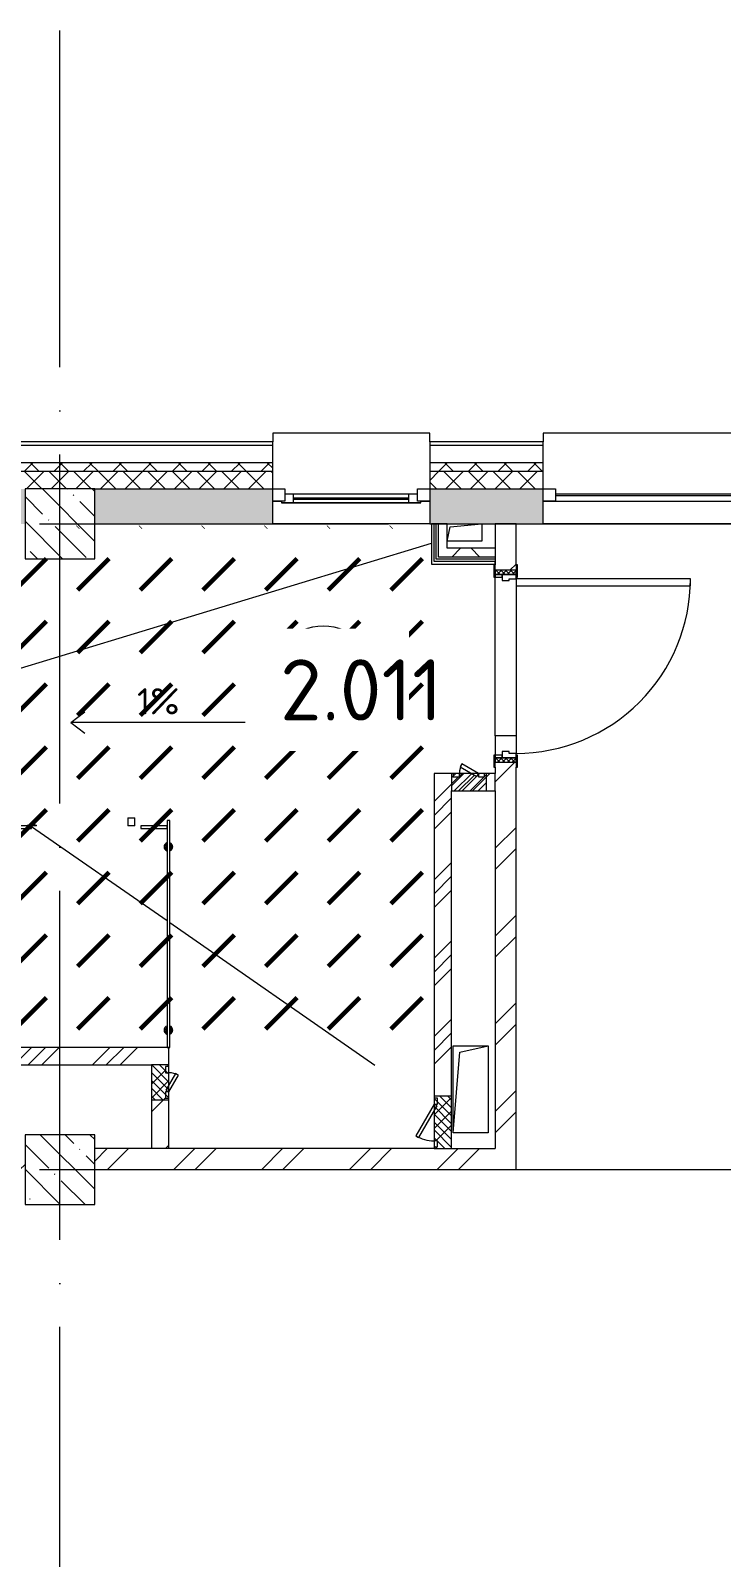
# Model space of a CAD drawing. Header units: millimetres. Extents: x -68946 to 288321, y -402657 to 324925.
# Drawn here: x 58280 to 62241, y -69842 to -61093 of the extents above; entities that cross this region are included whole.
import ezdxf

# ---------------------------------------------------------------- set-up
doc = ezdxf.new("R2010")
doc.units = ezdxf.units.MM
doc.linetypes.add('ADSK_Линия сетки', pattern=[2500, 2000, -250, 0, -250])
for name, color, linetype, lineweight in [('4.3.1) Обесп. пов.-ти ЧНП-8', 152, 'Continuous', 60), ('A-AREA-____-IDEN', 250, 'Continuous', 9), ('A-DETL-GENF-OTLN', 250, 'Continuous', 5), ('A-DOOR-____-MCUT', 250, 'Continuous', 5), ('A-DOOR-____-OTLN', 250, 'Continuous', 5), ('A-DOOR-FRAM-MCUT', 31, 'Continuous', 5), ('A-DOOR-FRAM-OTLN', 31, 'Continuous', 5), ('A-FLOR-____-OTLN', 192, 'Continuous', 9), ('A-GENM-____-MCUT', 250, 'Continuous', 25), ('A-GENM-____-OTLN', 250, 'Continuous', 9), ('A-GLAZ-____-MCUT', 250, 'Continuous', 9), ('A-GLAZ-____-OTLN', 250, 'Continuous', 5), ('A-WALL-____-MCUT', 250, 'Continuous', 13), ('A-WALL-____-PATT', 250, 'Continuous', 13), ('A-WALL-FNSH-MCUT', 250, 'Continuous', 13), ('G-____-____-DIMS', 250, 'Continuous', 9), ('I-WALL-____-OTLN', 250, 'Continuous', 9), ('S-COLS-____-MCUT', 250, 'Continuous', 25), ('S-COLS-____-OTLN', 250, 'Continuous', 9), ('S-GRID-____-OTLN', 250, 'Continuous', 9)]:
    doc.layers.add(name, color=color, linetype=linetype, lineweight=lineweight)
doc.styles.add('ISOCPEUR_2', font='isocpeur.ttf', dxfattribs={"height": 160})
doc.styles.add('ISOCPEUR_4', font='isocpeur.ttf', dxfattribs={"height": 300})
pattern_1 = [(45, (-601.3, -122294.8), (-251.4472, 251.4472), []), (45, (-601.3, -121913.8), (-251.4472, 251.4472), [])]
pattern_2 = [(45, (-601.3, -122294.8), (-224.5064, 224.5064), []), (45, (-521.92, -122294.8), (0, 449.0128), []), (45, (-680.67, -122294.8), (0, 449.0128), [])]
pattern_3 = [(45, (-601.3, -122294.79), (-141.42136, 141.42136), []), (135, (-601.3, -122294.79), (-141.42136, -141.42136), [])]
pattern_4 = [(45, (125, 0), (-22.6274, 22.6274), [])]

# ---------------------------------------------------------------- blocks, each defined once
blk = doc.blocks.new('Дверь_СКБ_1Ст_Внутренняя - Д-3п_1100x2100h_С_У мужской_ С_У женский-41867783-АР1_Маркировочный план 2 этажа С1')
at = {"layer": 'A-DOOR-____-OTLN'}
h = blk.add_hatch(dxfattribs=at)
h.set_pattern_fill('FP_8', color=256, style=0, pattern_type=2)
h.set_pattern_definition([(135, (1751.41, 124.685), (-14.14214, -14.14214), []), (225, (1751.41, 124.685), (14.14214, -14.14214), [])])
h.paths.add_polyline_path([(562.5, 60), (537.5, 60), (537.5, -60), (562.5, -60)])
at = {"layer": 'A-DOOR-FRAM-OTLN'}
h = blk.add_hatch(dxfattribs=at)
h.set_pattern_fill('FP_9', color=256, style=0, pattern_type=2)
h.set_pattern_definition([(45, (-371.384, 124.685), (-14.1421, 14.1421), []), (135, (-371.384, 124.685), (-14.1421, -14.1421), [])])
h.paths.add_polyline_path([(-512.5, -60), (-512.5, 60), (-537.5, 60), (-537.5, -60)])
at = {"layer": 'A-DOOR-____-MCUT'}
for p, q in [((-487.5, 1060), (-487.5, 60)), ((-447.5, 1060), (-487.5, 1060)), ((-447.5, 60), (-447.5, 1060)), ((-487.5, 60), (-447.5, 60))]:
    blk.add_line(p, q, dxfattribs=at)
at = {"layer": 'A-DOOR-____-OTLN'}
blk.add_arc((-487.5, 60), 1000, 360, 90, dxfattribs=at)
at = {"layer": 'A-DOOR-FRAM-MCUT'}
for p, q in [((-497.5, 68), (-567.5, 68)), ((-567.5, 68), (-567.5, 60)), ((-567.5, 60), (-497.5, 60)), ((-512.5, 60), (-537.5, 60)), ((-537.5, 60), (-537.5, -60)), ((-487.5, 60), (-512.5, 60)), ((-512.5, 60), (-512.5, -20)), ((-512.5, -60), (-512.5, 60)), ((-497.5, 60), (-512.5, 60)), ((-512.5, 60), (-512.5, 59)), ((-512.5, 59), (-497.5, 59)), ((-497.5, 60), (-497.5, 68)), ((-497.5, 59), (-497.5, 60)), ((-487.5, 20), (-487.5, 60)), ((-477.5, 20), (-487.5, 20)), ((-477.5, -20), (-477.5, 20)), ((512.5, 20), (502.5, 20)), ((502.5, 20), (502.5, -20)), ((512.5, 60), (512.5, 20)), ((537.5, 60), (512.5, 60)), ((592.5, 68), (522.5, 68)), ((522.5, 68), (522.5, 60)), ((537.5, 60), (522.5, 60)), ((522.5, 60), (522.5, 59)), ((522.5, 60), (592.5, 60)), ((522.5, 59), (537.5, 59)), ((537.5, -20), (537.5, 60)), ((562.5, 60), (537.5, 60)), ((537.5, 60), (537.5, -60)), ((537.5, 59), (537.5, 60)), ((562.5, -60), (562.5, 60)), ((592.5, 60), (592.5, 68)), ((-497.5, -60), (-567.5, -60)), ((-567.5, -60), (-567.5, -68)), ((-567.5, -68), (-497.5, -68)), ((-537.5, -60), (-512.5, -60)), ((-512.5, -20), (-477.5, -20)), ((-497.5, -20), (-512.5, -20)), ((-512.5, -20), (-512.5, -60)), ((-512.5, -60), (-497.5, -60)), ((-497.5, -60), (-497.5, -20)), ((-497.5, -68), (-497.5, -60)), ((502.5, -20), (537.5, -20)), ((537.5, -20), (522.5, -20)), ((522.5, -20), (522.5, -60)), ((522.5, -60), (537.5, -60)), ((592.5, -60), (522.5, -60)), ((522.5, -60), (522.5, -68)), ((522.5, -68), (592.5, -68)), ((537.5, -60), (537.5, -20)), ((537.5, -60), (562.5, -60)), ((592.5, -68), (592.5, -60))]:
    blk.add_line(p, q, dxfattribs=at)
blk = doc.blocks.new('131_Сантехническая перегородка - СП-1 3 1300-43197773-АР1_Маркировочный план 2 этажа С1')
at = {"layer": 'A-GENM-____-MCUT', "lineweight": 5}
for p, q in [((1300, 8), (0, 8)), ((0, 8), (0, -8)), ((1300, -8), (1300, 8)), ((0, -8), (1300, -8))]:
    blk.add_line(p, q, dxfattribs=at)
at = {"layer": 'A-GENM-____-OTLN', "lineweight": 5, "flags": 128}
for points in [[(163.3, 8), (162.9, 8.5), (162.6, 9), (162.2, 9.5), (161.8, 9.9), (161.4, 10.4), (161, 10.8), (160.5, 11.2), (160.1, 11.6), (159.6, 12), (159.1, 12.3), (158.6, 12.7), (158.1, 13), (157.6, 13.3), (157.1, 13.6), (156.5, 13.8), (156, 14), (155.4, 14.3), (154.8, 14.4), (154.2, 14.6), (153.6, 14.7), (153.1, 14.9), (152.5, 14.9), (151.9, 15), (151.3, 15.1), (150.7, 15.1), (150.1, 15.1), (149.4, 15), (148.8, 15), (148.2, 14.9), (147.7, 14.8), (147.1, 14.7), (146.5, 14.5), (145.9, 14.4), (145.3, 14.2), (144.8, 13.9), (144.2, 13.7), (143.7, 13.4), (143.1, 13.2), (142.6, 12.9), (142.1, 12.5), (141.6, 12.2), (141.1, 11.8), (140.7, 11.4), (140.2, 11), (139.8, 10.6), (139.4, 10.2), (139, 9.7), (138.6, 9.3), (138.2, 8.8), (137.9, 8.3), (137.7, 8)], [(1213.3, 8), (1212.9, 8.5), (1212.6, 9), (1212.2, 9.5), (1211.8, 9.9), (1211.4, 10.4), (1211, 10.8), (1210.5, 11.2), (1210.1, 11.6), (1209.6, 12), (1209.1, 12.3), (1208.6, 12.7), (1208.1, 13), (1207.6, 13.3), (1207.1, 13.6), (1206.5, 13.8), (1206, 14), (1205.4, 14.3), (1204.8, 14.4), (1204.2, 14.6), (1203.6, 14.7), (1203.1, 14.9), (1202.5, 14.9), (1201.9, 15), (1201.3, 15.1), (1200.7, 15.1), (1200.1, 15.1), (1199.4, 15), (1198.8, 15), (1198.2, 14.9), (1197.7, 14.8), (1197.1, 14.7), (1196.5, 14.5), (1195.9, 14.4), (1195.3, 14.2), (1194.8, 13.9), (1194.2, 13.7), (1193.7, 13.4), (1193.1, 13.2), (1192.6, 12.9), (1192.1, 12.5), (1191.6, 12.2), (1191.1, 11.8), (1190.7, 11.4), (1190.2, 11), (1189.8, 10.6), (1189.4, 10.2), (1189, 9.7), (1188.6, 9.3), (1188.2, 8.8), (1187.9, 8.3), (1187.7, 8)], [(137.7, -8), (138, -8.5), (138.4, -9), (138.8, -9.5), (139.1, -9.9), (139.6, -10.4), (140, -10.8), (140.4, -11.2), (140.9, -11.6), (141.3, -12), (141.8, -12.3), (142.3, -12.7), (142.8, -13), (143.4, -13.3), (143.9, -13.6), (144.5, -13.8), (145, -14), (145.6, -14.3), (146.2, -14.4), (146.7, -14.6), (147.3, -14.7), (147.9, -14.9), (148.5, -14.9), (149.1, -15), (149.7, -15.1), (150.3, -15.1), (150.9, -15.1), (151.5, -15), (152.1, -15), (152.7, -14.9), (153.3, -14.8), (153.9, -14.7), (154.5, -14.5), (155.1, -14.4), (155.6, -14.2), (156.2, -13.9), (156.7, -13.7), (157.3, -13.4), (157.8, -13.2), (158.3, -12.9), (158.9, -12.5), (159.3, -12.2), (159.8, -11.8), (160.3, -11.4), (160.7, -11), (161.2, -10.6), (161.6, -10.2), (162, -9.7), (162.4, -9.3), (162.7, -8.8), (163.1, -8.3), (163.3, -8)], [(1187.7, -8), (1188, -8.5), (1188.4, -9), (1188.8, -9.5), (1189.1, -9.9), (1189.6, -10.4), (1190, -10.8), (1190.4, -11.2), (1190.9, -11.6), (1191.3, -12), (1191.8, -12.3), (1192.3, -12.7), (1192.8, -13), (1193.4, -13.3), (1193.9, -13.6), (1194.5, -13.8), (1195, -14), (1195.6, -14.3), (1196.2, -14.4), (1196.7, -14.6), (1197.3, -14.7), (1197.9, -14.9), (1198.5, -14.9), (1199.1, -15), (1199.7, -15.1), (1200.3, -15.1), (1200.9, -15.1), (1201.5, -15), (1202.1, -15), (1202.7, -14.9), (1203.3, -14.8), (1203.9, -14.7), (1204.5, -14.5), (1205.1, -14.4), (1205.6, -14.2), (1206.2, -13.9), (1206.7, -13.7), (1207.3, -13.4), (1207.8, -13.2), (1208.3, -12.9), (1208.9, -12.5), (1209.3, -12.2), (1209.8, -11.8), (1210.3, -11.4), (1210.7, -11), (1211.2, -10.6), (1211.6, -10.2), (1212, -9.7), (1212.4, -9.3), (1212.7, -8.8), (1213.1, -8.3), (1213.3, -8)]]:
    blk.add_lwpolyline(points, dxfattribs=at)
at = {"layer": 'A-GENM-____-OTLN', "lineweight": 5}
for centre, radius, start, end in [((150.5, 0), 24.6, 19.91127, 160.08873), ((150.5, 0), 17.6, 28.97309, 151.02691), ((150.5, 0), 15.1, 78.86994, 146.21892), ((150.5, 0), 15.1, 33.78108, 53.12397), ((1200.5, 0), 24.6, 19.91127, 160.08873), ((1200.5, 0), 17.6, 28.97309, 151.02691), ((1200.5, 0), 15.1, 78.86994, 146.21892), ((1200.5, 0), 15.1, 33.78108, 53.12397), ((150.5, 0), 24.6, 199.91127, 340.08873), ((150.5, 0), 17.6, 208.97309, 331.02691), ((150.5, 0), 15.1, 213.78108, 233.12397), ((150.5, 0), 15.1, 258.86994, 326.21892), ((1200.5, 0), 24.6, 199.91127, 340.08873), ((1200.5, 0), 17.6, 208.97309, 331.02691), ((1200.5, 0), 15.1, 213.78108, 233.12397), ((1200.5, 0), 15.1, 258.86994, 326.21892)]:
    blk.add_arc(centre, radius, start, end, dxfattribs=at)
blk = doc.blocks.new('_Wn_-As_OpeningMEP_floor__Rectangular - _Wn_-As_OpeningMEP_floor__Rectangular-32466846-АР1_Маркировочный план 2 этажа С1')
at = {"layer": 'A-DETL-GENF-OTLN'}
for p, q in [((-62.2, 262.2), (100, 300)), ((-100, -200), (-62.2, 262.2))]:
    blk.add_line(p, q, dxfattribs=at)
blk = doc.blocks.new('Окно_СКБ_1Ст1 - 120_Окно_СКБ_1Ст_900_ОК3л-29018700-АР1_Маркировочный план 2 этажа С1')
at = {"layer": 'A-GLAZ-____-MCUT'}
for p, q in [((-450, -195), (-450, -125)), ((-450, -125), (-380, -125)), ((-380, -125), (-380, -195)), ((380, -155), (-380, -155)), ((-380, -155), (-380, -195)), ((-330, -205), (-330, -155)), ((330, -205), (330, -155)), ((380, -195), (380, -125)), ((380, -125), (450, -125)), ((380, -195), (380, -155)), ((450, -125), (450, -195)), ((-380, -195), (-450, -195)), ((-380, -195), (-400, -195)), ((-400, -195), (-400, -205)), ((-400, -205), (400, -205)), ((400, -205), (-400, -205)), ((450, -195), (380, -195)), ((400, -195), (380, -195)), ((400, -205), (400, -195))]:
    blk.add_line(p, q, dxfattribs=at)
at = {"layer": 'A-GLAZ-____-MCUT', "lineweight": 5}
for p, q in [((-330, -175), (330, -175)), ((330, -185), (-330, -185))]:
    blk.add_line(p, q, dxfattribs=at)
at = {"layer": 'A-GLAZ-____-OTLN'}
for p, q in [((-450, -195), (-400, -195)), ((400, -195), (450, -195))]:
    blk.add_line(p, q, dxfattribs=at)
blk = doc.blocks.new('WNW_Отлив1 - Отлив_металлический 2-28596055-АР1_Маркировочный план 2 этажа С1')
at = {"layer": 'A-GLAZ-____-OTLN'}
for p, q in [((450, 320), (-450, 320)), ((-450, 320), (-450, 270)), ((450, 270), (450, 320))]:
    blk.add_line(p, q, dxfattribs=at)
blk = doc.blocks.new('Окно_СКБ_1Ст1 - 120_Окно_СКБ_1Ст_1200_ОКп13-37619678-АР1_Маркировочный план 2 этажа С1')
at = {"layer": 'A-GLAZ-____-MCUT'}
for p, q in [((-600, -195), (-600, -125)), ((-600, -125), (-530, -125)), ((-530, -125), (-530, -195)), ((530, -195), (530, -125)), ((530, -125), (600, -125)), ((600, -125), (600, -195)), ((-530, -195), (-600, -195)), ((600, -195), (530, -195))]:
    blk.add_line(p, q, dxfattribs=at)
at = {"layer": 'A-GLAZ-____-MCUT', "lineweight": 5}
for p, q in [((530, -155), (-530, -155)), ((530, -165), (-530, -165))]:
    blk.add_line(p, q, dxfattribs=at)
at = {"layer": 'A-GLAZ-____-OTLN'}
blk.add_line((-600, -195), (600, -195), dxfattribs=at)
blk = doc.blocks.new('WNW_Отлив1 - Отлив_металлический 2-28598878-АР1_Маркировочный план 2 этажа С1')
at = {"layer": 'A-GLAZ-____-OTLN'}
for p, q in [((600, 320), (-600, 320)), ((-600, 320), (-600, 270)), ((600, 270), (600, 320))]:
    blk.add_line(p, q, dxfattribs=at)
blk = doc.blocks.new('BSC_Колонна _Прямоугольная - 400x400-V39-АР1_Маркировочный план 2 этажа С1')
at = {"layer": 'S-COLS-____-OTLN', "lineweight": 5}
h = blk.add_hatch(dxfattribs=at)
h.set_pattern_fill('FP_42', color=256, style=0, pattern_type=2)
h.set_pattern_definition([(135, (-59050, -54675), (-142.5619, -142.5619), []), (135, (-58907.44, -54675), (-142.5619, -142.5619), [252.016, -50.403, 3.353, -47.05])])
h.paths.add_polyline_path([(-173.1, -200), (200, -200), (200, 200), (-200, 200), (-200, -200)])
at = {"layer": 'S-COLS-____-MCUT', "lineweight": 5}
for p, q in [((200, 200), (-200, 200)), ((-200, 200), (-200, -200)), ((200, -200), (200, 200)), ((-200, -200), (200, -200))]:
    blk.add_line(p, q, dxfattribs=at)
blk = doc.blocks.new('BSC_Колонна _Прямоугольная - 400x400-V44-АР1_Маркировочный план 2 этажа С1')
at = {"layer": 'S-COLS-____-OTLN', "lineweight": 5}
h = blk.add_hatch(dxfattribs=at)
h.set_pattern_fill('FP_48', color=256, style=0, pattern_type=2)
h.set_pattern_definition([(135, (-59050, -58375), (-142.5619, -142.5619), []), (135, (-58907.44, -58375), (-142.5619, -142.5619), [252.016, -50.403, 3.353, -47.05])])
h.paths.add_polyline_path([(-200, -200), (200, -200), (200, 200), (-200, 200)])
at = {"layer": 'S-COLS-____-MCUT', "lineweight": 5}
for p, q in [((200, 200), (-200, 200)), ((-200, 200), (-200, -200)), ((200, -200), (200, 200)), ((-200, -200), (200, -200))]:
    blk.add_line(p, q, dxfattribs=at)
blk = doc.blocks.new('_Wn_-As_OpeningMEP_floor__Rectangular - _Wn_-As_OpeningMEP_floor__Rectangular-V52-АР1_Маркировочный план 2 этажа С1')
at = {"layer": 'A-DETL-GENF-OTLN'}
for p, q in [((-82.3, 82.3), (98.2, 99.8)), ((-99.9, 0.3), (-82.3, 82.3))]:
    blk.add_line(p, q, dxfattribs=at)
blk = doc.blocks.new('АР_Люк - ЛРС_ВК_300х400_внутренний_RAL 9003-42734016-АР1_Маркировочный план 2 этажа С1')
at = {"layer": 'A-DOOR-____-OTLN'}
h = blk.add_hatch(dxfattribs=at)
h.set_pattern_fill('FP_53', color=256, style=0, pattern_type=2)
h.set_pattern_definition(pattern_4)
h.paths.add_polyline_path([(275, 50), (-25, 50), (-25, -50), (275, -50)])
at = {"layer": 'A-DETL-GENF-OTLN'}
for p, q in [((275, 50), (-25, 50)), ((-25, 50), (-25, -50)), ((275, -50), (275, 50)), ((-25, -50), (275, -50))]:
    blk.add_line(p, q, dxfattribs=at)
at = {"layer": 'A-DOOR-____-MCUT', "lineweight": 5}
for p, q in [((48.1, 155), (38.1, 137.7)), ((38.1, 137.7), (220, 32.7)), ((230, 50), (48.1, 155)), ((20, 50), (-15, 50)), ((-15, 50), (-15, 30)), ((-15, 30), (20, 30)), ((20, 30), (20, 50)), ((220, 32.7), (230, 50)), ((265, 50), (230, 50)), ((230, 50), (230, 30)), ((230, 30), (265, 30)), ((265, 30), (265, 50))]:
    blk.add_line(p, q, dxfattribs=at)
blk.add_arc((230, 50), 210, 150, 180, dxfattribs=at)
at = {"layer": 'A-DOOR-____-OTLN'}
blk.add_line((230, 50), (48.1, 155), dxfattribs=at)
blk = doc.blocks.new('ASML_АР_Отделка Люка - ВО Отделка люков_Грунтовка 0_Шпатлевка 0_Окраска 0_0-42467640-АР1_Маркировочный план 2 этажа С1')
at = {"layer": 'A-GENM-____-MCUT', "lineweight": 5}
for p, q in [((-140, 3), (-150, 3)), ((-150, 3), (-150, 0)), ((65, 3), (-105, 3)), ((150, 3), (140, 3)), ((150, 0), (150, 3)), ((-150, 0), (-140, 0)), ((-105, 0), (70.2, 0)), ((103.3, 0), (105, 0)), ((140, 0), (150, 0))]:
    blk.add_line(p, q, dxfattribs=at)
blk = doc.blocks.new('АР_Люк - ЛРС_ВК_200х200_внутренний_RAL 9006-42736552-АР1_Маркировочный план 2 этажа С1')
at = {"layer": 'A-DOOR-____-OTLN'}
h = blk.add_hatch(dxfattribs=at)
h.set_pattern_fill('FP_53', color=256, style=0, pattern_type=2)
h.set_pattern_definition(pattern_4)
h.paths.add_polyline_path([(225, -50), (225, 50), (25, 50), (25, -50), (31.7, -50)])
at = {"layer": 'A-DETL-GENF-OTLN'}
for p, q in [((225, 50), (25, 50)), ((25, 50), (25, -50)), ((225, -50), (225, 50)), ((25, -50), (225, -50))]:
    blk.add_line(p, q, dxfattribs=at)
at = {"layer": 'A-DOOR-____-MCUT', "lineweight": 5}
for p, q in [((84.7, 105), (74.7, 87.7)), ((74.7, 87.7), (170, 32.7)), ((180, 50), (84.7, 105)), ((70, 50), (35, 50)), ((35, 50), (35, 30)), ((35, 30), (70, 30)), ((70, 30), (70, 50)), ((170, 32.7), (180, 50)), ((215, 50), (180, 50)), ((180, 50), (180, 30)), ((180, 30), (215, 30)), ((215, 30), (215, 50))]:
    blk.add_line(p, q, dxfattribs=at)
blk.add_arc((180, 50), 110, 150, 180, dxfattribs=at)
at = {"layer": 'A-DOOR-____-OTLN'}
blk.add_line((180, 50), (84.7, 105), dxfattribs=at)
blk = doc.blocks.new('131_Сантехническая перегородка - двери на все кабинки - СД-1-43140751-АР1_Маркировочный план 2 этажа С1')
at = {"layer": 'A-GENM-____-MCUT', "lineweight": 5}
for p, q in [((3720, -21.6), (3440, -21.6)), ((3440, -37.6), (3720, -37.6)), ((3720, -37.6), (3720, -21.6)), ((4497, -21.6), (4346, -21.6)), ((4346, -21.6), (4346, -37.6)), ((4346, -37.6), (4497, -37.6)), ((4497, -37.6), (4497, -21.6))]:
    blk.add_line(p, q, dxfattribs=at)
at = {"layer": 'A-GENM-____-OTLN', "lineweight": 5}
for p, q in [((4273, 23.4), (4273, -21.6)), ((4273, 23.4), (4313, 23.4)), ((4313, -21.6), (4313, 23.4)), ((3694.5, -18.5), (3748.5, -18.5)), ((3748.5, -21.6), (3720, -21.6)), ((3733.5, -17.8), (3733.5, -18.5)), ((3733.5, -17.8), (3733.5, -18.5)), ((3743.5, -17.8), (3733.5, -17.8)), ((3733.5, -17.8), (3743.5, -17.8)), ((3743.5, -17.8), (3733.5, -17.8)), ((3733.5, -17.8), (3743.5, -17.8)), ((3743.5, -18.5), (3743.5, -17.8)), ((3743.5, -18.5), (3743.5, -17.8)), ((3748.5, -21.6), (3748.5, -18.5)), ((4313, -21.6), (4273, -21.6))]:
    blk.add_line(p, q, dxfattribs=at)
for start, end in [(360, 180), (135, 180), (135, 180), (180, 210), (180, 210), (180, 360), (360, 120), (360, 120), (330, 360), (330, 360)]:
    blk.add_arc((3721.5, -14.3), 7, start, end, dxfattribs=at)
blk = doc.blocks.new('AAR_СКБ_Марка_Помещения_мал - Номер-28977439-АР1_Маркировочный план 2 этажа С1')
at = {"layer": 'A-AREA-____-IDEN'}
blk.add_circle((-0.028, 0), 3, dxfattribs=at)

msp = doc.modelspace()

# ---------------------------------------------------------------- hatches: boundary and pattern name
at = {"layer": '4.3.1) Обесп. пов.-ти ЧНП-8'}
h = msp.add_hatch(dxfattribs=at)
h.set_pattern_fill('DASH', color=256, scale=80, angle=45)
h.paths.add_polyline_path([(54573.7078, -63937.0624), (60587.7078, -63937.0624), (60587.7078, -66883.6865), (54573.7078, -66883.6865)])
edge = h.paths.add_edge_path(flags=16)
edge.add_line((60464.3013, -66359.7715), (60464.5015, -66357.2245))
edge.add_line((60464.5015, -66357.2245), (60465.0987, -66354.7148))
edge.add_line((60465.0987, -66354.7148), (60466.7588, -66351.14))
edge.add_line((60466.7588, -66351.14), (60467.2604, -66350.3957))
edge = h.paths.add_edge_path(flags=16)
edge.add_line((60500.5157, -66378.3909), (60492.9791, -66377.5093))
edge = h.paths.add_edge_path(flags=16)
edge.add_line((60472.2554, -66373.5237), (60472.5415, -66373.6827))
edge = h.paths.add_edge_path(flags=16)
edge.add_line((60471.3645, -66346.6007), (60470.7614, -66347.0156))
edge = h.paths.add_edge_path(flags=16)
edge.add_line((60490.6132, -66342.2828), (60497.6394, -66341.5136))
edge = h.paths.add_edge_path(flags=16)
edge.add_line((60464.3013, -65629.7715), (60464.5015, -65627.2245))
edge.add_line((60464.5015, -65627.2245), (60465.0987, -65624.7148))
edge.add_line((60465.0987, -65624.7148), (60466.7588, -65621.14))
edge.add_line((60466.7588, -65621.14), (60467.2604, -65620.3957))
edge = h.paths.add_edge_path(flags=16)
edge.add_line((60500.5157, -65648.3909), (60492.9791, -65647.5093))
edge = h.paths.add_edge_path(flags=16)
edge.add_line((60472.2554, -65643.5237), (60472.5415, -65643.6827))
edge = h.paths.add_edge_path(flags=16)
edge.add_line((60471.3645, -65616.6007), (60470.7614, -65617.0156))
edge = h.paths.add_edge_path(flags=16)
edge.add_line((60490.6132, -65612.2828), (60497.6394, -65611.5136))
at = {"layer": 'A-WALL-____-PATT', "lineweight": 15, "true_color": 0x000000}
h = msp.add_hatch(dxfattribs=at)
h.set_pattern_fill('FP_16', color=18, style=0, pattern_type=2)
h.set_pattern_definition([(135, (-601.29, -122294.79), (-84.85281, -84.85281), []), (225, (-601.29, -122294.79), (84.85281, -84.85281), [])])
h.paths.add_polyline_path([(68658.7078, -63619.7883), (68658.7078, -63569.7883), (62418.9373, -63569.7883), (62418.9373, -63619.7883), (67832.2751, -63619.7883)])
h.paths.add_polyline_path([(60985.6868, -63619.7883), (61218.9373, -63619.7883), (61218.9373, -63569.7883), (60568.7078, -63569.7883), (60568.7078, -63619.7883)])
h.paths.add_polyline_path([(59668.7078, -63619.7883), (59668.7078, -63569.7883), (52248.9368, -63569.7883), (52248.9368, -63619.7883), (58703.4907, -63619.7883)])
h.paths.add_polyline_path([(49448.9368, -63619.7883), (49448.9368, -63569.7883), (47948.9368, -63569.7883), (47948.9368, -63619.7883), (48433.6081, -63619.7883)])
h.paths.add_polyline_path([(42048.9368, -63619.7883), (42698.9368, -63619.7883), (42698.9368, -63569.7883), (42048.9368, -63569.7883)])
h.paths.add_polyline_path([(45010.314, -63619.7883), (45148.9368, -63619.7883), (45148.9368, -63569.7883), (43598.9368, -63569.7883), (43598.9368, -63619.7883), (43869.2159, -63619.7883)])
h.paths.add_polyline_path([(39248.9368, -63619.7883), (40798.9368, -63619.7883), (40798.9368, -63569.7883), (39248.9368, -63569.7883)])
h.paths.add_polyline_path([(34898.9368, -63619.7883), (36448.9368, -63619.7883), (36448.9368, -63569.7883), (34898.9368, -63569.7883)])
h.paths.add_polyline_path([(32098.9368, -63619.7883), (32098.9368, -63569.7883), (30548.9368, -63569.7883), (30548.9368, -63619.7883), (31317.1372, -63619.7883)])
h.paths.add_polyline_path([(29034.9411, -63619.7883), (29648.9368, -63619.7883), (29648.9368, -63569.7883), (28998.7078, -63569.7883), (28998.7078, -63619.7883)])
h.paths.add_polyline_path([(27748.7078, -63619.7883), (27748.7078, -63569.7883), (23293.7078, -63569.7883), (23293.7078, -63619.7883), (26752.745, -63619.7883)])
h.paths.add_polyline_path([(21617.8037, -63619.7883), (22043.7078, -63619.7883), (22043.7078, -63569.7883), (21303.6859, -63569.7883), (21303.6859, -63619.7883)])
h.paths.add_polyline_path([(20403.6859, -63619.7883), (20403.6859, -63569.7883), (12148.6859, -63569.7883), (12148.6859, -63619.7883), (19906.1566, -63619.7883)])
h.paths.add_polyline_path([(9348.6859, -63619.7883), (9348.6859, -63569.7883), (8148.6859, -63569.7883), (8148.6859, -63619.7883), (8495.1761, -63619.7883)])
h.paths.add_polyline_path([(6948.6859, -63619.7883), (6948.6859, -63569.7883), (-951.3141, -63569.7883), (-951.3141, -63619.7883), (6212.9799, -63619.7883)])
h = msp.add_hatch(dxfattribs=at)
h.set_pattern_fill('FP_17', color=18, style=0, pattern_type=2)
h.set_pattern_definition([(45, (-601.29, -122294.79), (-70.71068, 70.71068), []), (135, (-601.29, -122294.79), (-70.71068, -70.71068), [])])
h.paths.add_polyline_path([(68448.7078, -63719.7883), (68658.7078, -63719.7883), (68658.7078, -63619.7883), (62418.9373, -63619.7883), (62418.9373, -63719.7872), (67832.2751, -63719.7883)])
h.paths.add_polyline_path([(60985.6868, -63719.7883), (61218.9373, -63719.7883), (61218.9373, -63619.7883), (60568.7078, -63619.7883), (60568.7078, -63719.7883)])
h.paths.add_polyline_path([(59668.7078, -63719.7883), (59668.7078, -63619.7883), (52248.9368, -63619.7883), (52248.9368, -63719.7883), (58703.4907, -63719.7883)])
h.paths.add_polyline_path([(49448.7078, -63719.7883), (49448.9368, -63719.7872), (49448.7078, -63619.7883), (47948.9368, -63619.7883), (47948.9368, -63719.7883), (49048.7125, -63719.7872)])
h.paths.add_polyline_path([(44748.7078, -63719.7883), (44748.7125, -63719.7872), (45148.9368, -63719.7872), (45148.9368, -63619.7883), (43598.9368, -63619.7883), (43598.9368, -63719.7883), (43869.2159, -63719.7883)])
h.paths.add_polyline_path([(42698.9368, -63719.7883), (42698.9368, -63619.7883), (42048.9368, -63619.7883), (42048.9368, -63719.7883)])
h.paths.add_polyline_path([(40648.7078, -63719.7883), (40798.9368, -63719.7872), (40798.9368, -63619.7883), (39248.9368, -63619.7883), (39248.9368, -63719.7883), (40445.9217, -63719.7872)])
h.paths.add_polyline_path([(35748.7078, -63719.7883), (36448.9368, -63719.7872), (36448.9368, -63619.7883), (34898.9368, -63619.7883), (34898.9368, -63719.7883), (35748.6979, -63719.7872)])
h.paths.add_polyline_path([(30548.9368, -63719.7883), (32098.9368, -63719.7883), (32098.9368, -63619.7883), (30548.9368, -63619.7883)])
h.paths.add_polyline_path([(29034.9411, -63719.7883), (29648.9368, -63719.7883), (29648.9368, -63619.7883), (28998.7078, -63619.7883), (28998.7078, -63719.7883)])
h.paths.add_polyline_path([(27748.7078, -63719.7883), (27748.7078, -63619.7883), (23293.7078, -63619.7883), (23293.7078, -63719.7883), (26752.745, -63719.7883)])
h.paths.add_polyline_path([(22043.7078, -63719.7883), (22043.7078, -63619.7883), (21303.6859, -63619.7883), (21303.6859, -63719.7883), (21617.8037, -63719.7883)])
h.paths.add_polyline_path([(20403.6859, -63719.7883), (20403.6859, -63619.7883), (12148.6859, -63619.7883), (12148.6859, -63719.7883), (19906.1566, -63719.7883)])
h.paths.add_polyline_path([(9348.6859, -63719.7883), (9348.6859, -63619.7883), (8148.6859, -63619.7883), (8148.6859, -63719.7883), (8498.7078, -63719.7883)])
h.paths.add_polyline_path([(6948.6859, -63719.7883), (6948.6859, -63619.7883), (-901.3141, -63619.7883), (-901.3141, -63719.7883), (6212.9799, -63719.7883)])
h = msp.add_hatch(dxfattribs=at)
h.set_pattern_fill('FP_24', color=18, style=0, pattern_type=2)
h.set_pattern_definition([(50, (-601.3, -122294.8), (364.3679, -31.8783), [38.1, -419.1]), (355, (-601.3, -122294.8), (-70.4859, 382.1133), [30.48, -335.28]), (100.451, (-570.93, -122297.45), (293.885, 350.2334), [32.38, -356.18]), (46.184, (-601.3, -122193.2), (542.1585, -84.0858), [57.15, -628.65]), (96.636, (-556.1, -122200.2), (474.805, 494.8554), [48.57, -534.27]), (351.184, (-601.3, -122193.2), (474.8102, 494.85), [45.72, -502.92]), (21, (-550.5, -122218.6), (303.2285, -204.5305), [38.1, -419.1]), (326, (-550.5, -122218.6), (123.6039, 368.376), [30.48, -335.28]), (71.451, (-525.22, -122235.63), (426.8341, 163.8427), [32.38, -356.18]), (37.5, (-601.29, -122294.79), (6.17665, 169.11015), [16.764, -314.452, 16.764, -323.596, -336.55]), (37.5, (-601.29, -122294.79), (6.17665, 169.11015), [-671.576, 16.764, -319.786]), (7.5, (-601.3, -122294.79), (133.63888, 200.3615), [16.764, -177.292, 16.764, -306.832, -128.27]), (7.5, (-601.3, -122294.79), (133.63888, 200.3615), [-517.652, 16.764, -111.506]), (327.5, (-714.58, -122294.79), (271.18182, -11.45836), [16.764, -110.236, 16.764, -379.476, -525.78]), (327.5, (-714.58, -122294.79), (271.18182, -11.45836), [-523.24, 16.764, -509.016]), (317.5, (-765.38, -122294.8), (296.2585, 50.85285), [16.764, -148.336, 16.764, -246.38, -373.38]), (317.5, (-765.38, -122294.8), (296.2585, 50.85285), [-428.244, 16.764, -356.616])])
h.paths.add_polyline_path([(68448.7078, -63919.7883), (68448.7078, -63719.7883), (63148.7078, -63719.7883), (63148.7078, -63919.7883), (67832.2751, -63919.7883)])
h.paths.add_polyline_path([(62748.7078, -63919.7883), (62748.7078, -63719.7883), (62418.9373, -63719.7883), (62418.9373, -63919.7883)])
h.paths.add_polyline_path([(60943.7078, -63919.7883), (61218.9373, -63919.7883), (61218.9373, -63719.7883), (60568.7078, -63719.7883), (60568.7078, -63919.7883)])
h.paths.add_polyline_path([(59668.7078, -63919.7883), (59668.7078, -63719.7883), (58648.7078, -63719.7883), (58648.7078, -63919.7883), (58703.4907, -63919.7883)])
h.paths.add_polyline_path([(58248.7078, -63919.7883), (58248.7078, -63719.7883), (54148.7078, -63719.7883), (54148.7078, -63919.7883), (57562.3926, -63919.7883)])
h.paths.add_polyline_path([(52998.7078, -63919.7883), (53748.7078, -63919.7883), (53748.7078, -63719.7883), (52248.9368, -63719.7883), (52248.9368, -63919.7883), (52998.0004, -63919.7883)])
h.paths.add_polyline_path([(49448.7078, -63919.7883), (49448.9368, -63919.7883), (49448.7078, -63719.7883)])
h.paths.add_polyline_path([(49048.7078, -63919.7883), (49048.7078, -63719.7883), (47948.9368, -63719.7883), (47948.9368, -63919.7883), (48433.6081, -63919.7883)])
h.paths.add_polyline_path([(44748.7078, -63919.7883), (44748.7078, -63719.7883), (43598.9368, -63719.7883), (43598.9368, -63919.7883), (43869.2159, -63919.7883)])
h.paths.add_polyline_path([(42048.9368, -63919.7883), (42698.9368, -63919.7883), (42698.9368, -63719.7883), (42048.9368, -63719.7883)])
h.paths.add_polyline_path([(40798.9368, -63919.7883), (40798.9368, -63719.7883), (40648.7078, -63719.7883), (40648.7078, -63919.7883)])
h.paths.add_polyline_path([(39248.9368, -63919.7883), (40248.7078, -63919.7883), (40248.7078, -63719.7883), (39248.9368, -63719.7883)])
h.paths.add_polyline_path([(35748.7078, -63919.7883), (36448.9368, -63919.7883), (36448.9368, -63719.7883), (35748.7078, -63719.7883)])
h.paths.add_polyline_path([(35348.7078, -63919.7883), (35348.7078, -63719.7883), (34898.9368, -63719.7883), (34898.9368, -63919.7883)])
h.paths.add_polyline_path([(32033.7078, -63919.7883), (32098.9368, -63919.7883), (32098.9368, -63719.7883), (31123.7078, -63719.7883), (31123.7078, -63919.7883), (31913.7078, -63919.7883)])
h = msp.add_hatch(dxfattribs=at)
h.set_pattern_fill('FP_25', color=18, style=0, pattern_type=2)
h.set_pattern_definition(pattern_3)
h.paths.add_polyline_path([(60668.4422, -64109.7878), (60668.4422, -63919.7878), (60618.4422, -63919.7878), (60618.4422, -64109.7878)])
h = msp.add_hatch(dxfattribs=at)
h.set_pattern_fill('FP_4', color=18, style=0, pattern_type=2)
h.set_pattern_definition(pattern_1)
h.paths.add_polyline_path([(60985.6868, -67619.7878), (61063.7078, -67619.7878), (61063.7078, -65284.7883), (60943.7078, -65284.7883), (60943.7078, -67619.7878)])
h.paths.add_polyline_path([(60985.6868, -64184.7883), (61063.7078, -64184.7883), (61063.7078, -63919.7883), (60943.7078, -63919.7883), (60943.7078, -64184.7883)])
h = msp.add_hatch(dxfattribs=at)
h.set_pattern_fill('FP_25', color=18, style=0, pattern_type=2)
h.set_pattern_definition(pattern_3)
h.paths.add_polyline_path([(60668.4422, -64109.7878), (60943.7078, -64109.7878), (60943.7078, -64059.7878), (60668.4422, -64059.7878)])
h = msp.add_hatch(dxfattribs=at)
h.set_pattern_fill('FP_7', color=18, style=0, pattern_type=2)
h.set_pattern_definition(pattern_2)
h.paths.add_polyline_path([(60703.7078, -65449.7878), (60943.7078, -65449.7878), (60943.7078, -65349.7878), (60883.7078, -65349.7878), (60883.7078, -65369.7878), (60848.7078, -65369.7878), (60848.7078, -65349.7878), (60838.7078, -65367.1083), (60808.7078, -65349.7878), (60738.7078, -65349.7878), (60738.7078, -65369.7878), (60703.7078, -65369.7878), (60703.7078, -65349.7878), (60593.7078, -65349.7878), (60593.7078, -65449.7878), (60700.4123, -65449.7878)])
h = msp.add_hatch(dxfattribs=at)
h.set_pattern_fill('FP_7', color=18, style=0, pattern_type=2)
h.set_pattern_definition(pattern_2)
h.paths.add_polyline_path([(60613.7078, -67499.7878), (60693.7078, -67499.7878), (60693.7078, -65449.7878), (60593.7078, -65449.7878), (60593.7078, -67199.7878), (60596.7078, -67199.7878), (60596.7078, -67209.7878), (60613.7078, -67209.7878), (60613.7078, -67244.7878), (60596.7078, -67244.7878), (60596.7078, -67246.5198), (60611.0283, -67254.7878), (60596.7078, -67279.5916), (60596.7078, -67454.7878), (60613.7078, -67454.7878), (60613.7078, -67489.7878), (60596.7078, -67490.7878), (60596.7078, -67499.7878), (60611.0283, -67499.7878)])
h = msp.add_hatch(dxfattribs=at)
h.set_pattern_fill('FP_7', color=18, style=0, pattern_type=2)
h.set_pattern_definition(pattern_2)
h.paths.add_polyline_path([(54709.6475, -67019.7878), (58973.7083, -67019.7878), (58973.7083, -66919.7878), (54873.7078, -66919.7878), (54873.7078, -66922.7878), (54863.7078, -66923.1211), (54863.7078, -66939.7878), (54828.7078, -66939.7878), (54828.7078, -66922.7878), (54826.9758, -66922.7878), (54818.7078, -66937.1083), (54793.904, -66922.7878), (54618.7078, -66922.7878), (54618.7078, -66939.7878), (54583.7078, -66939.7878), (54583.7078, -66922.7878), (54573.7078, -66922.7878), (54573.7078, -67019.7878)])
h = msp.add_hatch(dxfattribs=at)
h.set_pattern_fill('FP_7', color=18, style=0, pattern_type=2)
h.set_pattern_definition(pattern_2)
h.paths.add_polyline_path([(58973.7083, -67499.7878), (59073.7083, -67499.7878), (59073.7083, -67209.7878), (59053.7083, -67209.7878), (59053.7083, -67174.7878), (59073.7083, -67174.7878), (59056.3878, -67164.7878), (59073.7083, -67134.7878), (59073.7083, -67064.7878), (59053.7083, -67064.7878), (59053.7083, -67029.7878), (59073.7083, -67029.7878), (59073.7083, -66919.7878), (58973.7083, -66919.7878), (58973.7083, -67271.1243)])
h = msp.add_hatch(dxfattribs=at)
h.set_pattern_fill('FP_4', color=18, style=0, pattern_type=2)
h.set_pattern_definition(pattern_1)
h.paths.add_polyline_path([(58648.7078, -67619.7878), (60943.7078, -67619.7878), (60943.7078, -67499.7878), (58648.7078, -67499.7878)])
h.paths.add_polyline_path([(58248.7078, -67619.7878), (58248.7078, -67499.7878), (54148.7078, -67499.7878), (54148.7078, -67619.7871), (58132.9416, -67619.7878)])

# ---------------------------------------------------------------- linework, layer by layer
at = {"layer": 'A-FLOR-____-OTLN', "color": 18, "lineweight": 5, "true_color": 0x000000}
for p, q in [((60868.3724, -63919.7883), (60868.3724, -64019.6105)), ((60868.3724, -64019.6105), (60668.4422, -64019.6105)), ((61063.7078, -64274.7883), (61063.7078, -65234.7883)), ((60943.7078, -65134.7883), (60943.7078, -65244.7883)), ((61063.7078, -65134.7883), (60943.7078, -65134.7883)), ((60703.7472, -67409.7815), (60703.7472, -66909.7815)), ((60703.7472, -66909.7815), (60903.7472, -66909.7815)), ((60903.7472, -66909.7815), (60903.7472, -67409.7815)), ((60903.7472, -67409.7815), (60703.7472, -67409.7815))]:
    msp.add_line(p, q, dxfattribs=at)
at = {"layer": 'A-FLOR-____-OTLN', "color": 18, "true_color": 0x000000}
for p, q in [((57506.7467, -64964.7872), (60578.4422, -64030.8464)), ((60943.7078, -65134.7883), (60943.7078, -64224.7883)), ((58285.7078, -65653.7827), (59062.7078, -66193.4162)), ((59078.7078, -66204.5284), (60253.7078, -67020.5765))]:
    msp.add_line(p, q, dxfattribs=at)
at = {"layer": 'A-WALL-____-MCUT', "color": 18, "lineweight": 15, "true_color": 0x000000}
for p, q in [((59668.7078, -63469.7883), (52248.9368, -63469.7883)), ((61218.9373, -63469.7883), (60568.7078, -63469.7883)), ((59668.7078, -63569.7883), (52248.9368, -63569.7883)), ((59668.7078, -63719.7883), (59668.7078, -63569.7883)), ((60568.7078, -63569.7883), (60568.7078, -63719.7883)), ((61218.9373, -63569.7883), (60568.7078, -63569.7883)), ((61218.9373, -63719.7883), (61218.9373, -63569.7883)), ((59668.7078, -63619.7883), (52248.9368, -63619.7883)), ((61218.9373, -63619.7883), (60568.7078, -63619.7883)), ((58648.7078, -63719.7883), (59668.7078, -63719.7883)), ((59668.7078, -63919.7883), (59668.7078, -63719.7883)), ((60568.7078, -63719.7883), (61218.9373, -63719.7883)), ((60568.7078, -63719.7883), (60568.7078, -63919.7883)), ((61218.9373, -63919.7883), (61218.9373, -63719.7883)), ((58648.7078, -63919.7883), (59668.7078, -63919.7883)), ((60568.7078, -63919.7883), (60943.7078, -63919.7883)), ((60578.4422, -63919.7878), (60578.4422, -64149.7878)), ((60593.4422, -63919.7878), (60578.4422, -63919.7878)), ((60593.4422, -64134.7878), (60593.4422, -63919.7878)), ((60605.9422, -64122.2878), (60605.9422, -63919.7878)), ((60668.4422, -63919.7878), (60618.4422, -63919.7878)), ((60618.4422, -64109.7878), (60618.4422, -63919.7878)), ((60668.4422, -64059.7878), (60668.4422, -63919.7878)), ((60943.7078, -63919.7883), (60943.7078, -64154.7883)), ((61063.7078, -63919.7883), (60943.7078, -63919.7883)), ((61063.7078, -64154.7883), (61063.7078, -63919.7883)), ((61063.7078, -63919.7883), (61218.9373, -63919.7883)), ((60943.7078, -64134.7878), (60593.4422, -64134.7878)), ((60943.7078, -64122.2878), (60605.9422, -64122.2878)), ((60943.7078, -64109.7878), (60618.4422, -64109.7878)), ((60943.7078, -64059.7878), (60668.4422, -64059.7878)), ((60943.7078, -64149.7878), (60943.7078, -64134.7878)), ((60578.4422, -64149.7878), (60943.7078, -64149.7878)), ((60593.7078, -65349.7878), (60593.7078, -67199.7878)), ((60703.7078, -65349.7878), (60593.7078, -65349.7878)), ((60808.7078, -65349.7878), (60738.7078, -65349.7878)), ((60943.7078, -65349.7878), (60883.7078, -65349.7878)), ((60943.7078, -65314.7883), (60943.7078, -65349.7878)), ((60943.7078, -65449.7878), (60943.7078, -65349.7878)), ((61063.7078, -67619.7878), (61063.7078, -65314.7883)), ((60693.7078, -67499.7878), (60693.7078, -65449.7878)), ((60693.7078, -65449.7878), (60943.7078, -65449.7878)), ((60943.7078, -65449.7878), (60943.7078, -67499.7878)), ((59073.7083, -66919.7878), (54873.7078, -66919.7878)), ((59073.7083, -67029.7878), (59073.7083, -66919.7878)), ((54573.7078, -67019.7878), (58973.7083, -67019.7878)), ((58973.7083, -67019.7878), (58973.7083, -67499.7878)), ((59073.7083, -67134.7878), (59073.7083, -67064.7878)), ((59073.7083, -67499.7878), (59073.7083, -67209.7878)), ((60593.7078, -67499.7878), (58648.7078, -67499.7878)), ((60596.7078, -67499.7878), (60943.7078, -67499.7878)), ((58648.7078, -67619.7878), (61063.7078, -67619.7878))]:
    msp.add_line(p, q, dxfattribs=at)
at = {"layer": 'A-WALL-FNSH-MCUT', "lineweight": 15}
for p, q in [((59668.7078, -63449.7883), (52248.9368, -63449.7883)), ((59668.7078, -63569.7883), (59668.7078, -63449.7883)), ((61218.9373, -63449.7883), (60568.7078, -63449.7883)), ((60568.7078, -63449.7883), (60568.7078, -63569.7883)), ((61218.9373, -63569.7883), (61218.9373, -63449.7883)), ((60618.4422, -63919.7878), (60593.4422, -63919.7878))]:
    msp.add_line(p, q, dxfattribs=at)
at = {"layer": 'G-____-____-DIMS', "color": 18, "true_color": 0x000000}
for p, q in [((58511.307, -65057.4283), (58591.307, -64996.0421)), ((58511.307, -65057.4283), (58591.307, -65118.8145)), ((59511.307, -65057.4283), (58511.307, -65057.4283))]:
    msp.add_line(p, q, dxfattribs=at)
at = {"layer": 'I-WALL-____-OTLN', "color": 18, "lineweight": 15, "true_color": 0x000000}
for p, q in [((60568.7078, -63919.7883), (59668.7078, -63919.7883)), ((62418.9373, -63919.7883), (61218.9373, -63919.7883))]:
    msp.add_line(p, q, dxfattribs=at)
at = {"layer": 'S-GRID-____-OTLN', "color": 18, "linetype": 'ADSK_Линия сетки', "true_color": 0x000000}
for p, q in [((58448.7078, -83022.3092), (58448.7078, -61092.7832)), ((-4170.8434, -63919.7878), (72672.5335, -63919.7878)), ((-4170.8434, -67619.7878), (72672.5335, -67619.7878))]:
    msp.add_line(p, q, dxfattribs=at)

# ---------------------------------------------------------------- block references
at = {"layer": 'A-AREA-____-IDEN', "color": 18, "true_color": 0x000000, "xscale": 99.99999999999993, "yscale": 99.99999999999993, "zscale": 99.99999999999993}
msp.add_blockref('AAR_СКБ_Марка_Помещения_мал - Номер-28977439-АР1_Маркировочный план 2 этажа С1', (59961.679, -64803.6638), dxfattribs=at)
at = {"layer": 'A-DOOR-____-OTLN', "color": 18, "true_color": 0x000000}
for name, p, rotation in [('Дверь_СКБ_1Ст_Внутренняя - Д-3п_1100x2100h_С_У мужской_ С_У женский-41867783-АР1_Маркировочный план 2 этажа С1', (61003.7078, -64722.2883), 269.9999999999997), ('АР_Люк - ЛРС_ВК_200х200_внутренний_RAL 9006-42736552-АР1_Маркировочный план 2 этажа С1', (59023.7083, -66994.7878), 270), ('АР_Люк - ЛРС_ВК_300х400_внутренний_RAL 9003-42734016-АР1_Маркировочный план 2 этажа С1', (60643.7078, -67474.7878), 90)]:
    msp.add_blockref(name, p, dxfattribs=dict(at, rotation=rotation))
msp.add_blockref('АР_Люк - ЛРС_ВК_200х200_внутренний_RAL 9006-42736552-АР1_Маркировочный план 2 этажа С1', (60668.7078, -65399.7878), dxfattribs=at)
at = {"layer": 'A-GENM-____-OTLN', "color": 18, "lineweight": 5, "true_color": 0x000000}
msp.add_blockref('131_Сантехническая перегородка - двери на все кабинки - СД-1-43140751-АР1_Маркировочный план 2 этажа С1', (54565.7078, -65627.7878), dxfattribs=at)
for name, p, rotation in [('131_Сантехническая перегородка - СП-1 3 1300-43197773-АР1_Маркировочный план 2 этажа С1', (59070.7078, -65619.7878), 270.0000000000005), ('ASML_АР_Отделка Люка - ВО Отделка люков_Грунтовка 0_Шпатлевка 0_Окраска 0_0-42467640-АР1_Маркировочный план 2 этажа С1', (60596.7078, -67349.7878), 90)]:
    msp.add_blockref(name, p, dxfattribs=dict(at, rotation=rotation))
at = {"layer": 'A-GLAZ-____-OTLN', "color": 18, "true_color": 0x000000}
for name, p in [('WNW_Отлив1 - Отлив_металлический 2-28596055-АР1_Маркировочный план 2 этажа С1', (60118.7078, -63719.7883)), ('WNW_Отлив1 - Отлив_металлический 2-28598878-АР1_Маркировочный план 2 этажа С1', (61818.9373, -63719.7883)), ('Окно_СКБ_1Ст1 - 120_Окно_СКБ_1Ст_900_ОК3л-29018700-АР1_Маркировочный план 2 этажа С1', (60118.7078, -63594.7883)), ('Окно_СКБ_1Ст1 - 120_Окно_СКБ_1Ст_1200_ОКп13-37619678-АР1_Маркировочный план 2 этажа С1', (61818.9373, -63594.7883)), ('_Wn_-As_OpeningMEP_floor__Rectangular - _Wn_-As_OpeningMEP_floor__Rectangular-V52-АР1_Маркировочный план 2 этажа С1', (60768.3724, -64019.6105)), ('_Wn_-As_OpeningMEP_floor__Rectangular - _Wn_-As_OpeningMEP_floor__Rectangular-32466846-АР1_Маркировочный план 2 этажа С1', (60803.7472, -67209.7815))]:
    msp.add_blockref(name, p, dxfattribs=at)
at = {"layer": 'S-COLS-____-OTLN', "color": 18, "lineweight": 5, "true_color": 0x000000}
for name, p in [('BSC_Колонна _Прямоугольная - 400x400-V44-АР1_Маркировочный план 2 этажа С1', (58448.7078, -63919.7872)), ('BSC_Колонна _Прямоугольная - 400x400-V39-АР1_Маркировочный план 2 этажа С1', (58448.7078, -67619.7878))]:
    msp.add_blockref(name, p, dxfattribs=at)

# ---------------------------------------------------------------- texts
at = {"layer": 'G-____-____-DIMS', "color": 18, "true_color": 0x000000, "insert": (58891.0424, -64861.4599), "char_height": 150, "width": 288.635232, "attachment_point": 1, "line_spacing_factor": 1.149209, "style": 'ISOCPEUR_4'}
msp.add_mtext('1%', dxfattribs=at)

# ---------------------------------------------------------------- next in the draw order: texts
at = {"layer": 'A-AREA-____-IDEN', "color": 18, "true_color": 0x000000, "insert": (59710.5786, -64696.1783), "char_height": 350, "width": 564.388, "attachment_point": 1, "style": 'ISOCPEUR_2', "bg_fill": 3, "box_fill_scale": 1.5, "bg_fill_color": 256, "bg_fill_transparency": 0}
msp.add_mtext('2.011', dxfattribs=at)

doc.saveas('drawing.dxf')
